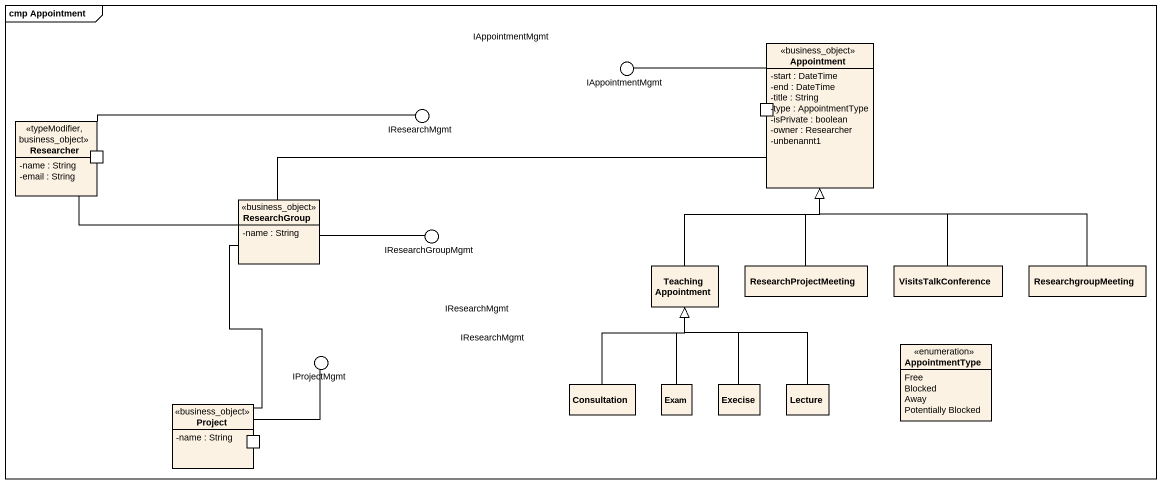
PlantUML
@startuml
mainframe cmp Appointment
allowmixing
hide circle
hide empty members
skinparam classAttributeIconSize 0
() IAppointmentMgmt
class Appointment <<business_object>> {
  -start : DateTime
  -end : DateTime
  -title : String
  -type : AppointmentType
  -isPrivate : boolean
  -owner : Researcher
  -unbenannt1
  -- ports --
  IResearchMgmt
}
() IResearchMgmt
class Researcher <<typeModifier, business_object>> {
  -name : String
  -email : String
  -- ports --
  IAppointmentMgmt
}
class ResearchGroup <<business_object>> {
  -name : String
}
() IResearchGroupMgmt
class "Teaching Appointment" as Teaching_Appointment
class ResearchProjectMeeting
class VisitsTalkConference
class ResearchgroupMeeting
enum AppointmentType {
  Free
  Blocked
  Away
  Potentially Blocked
}
() IProjectMgmt
class Consultation
class Exam
class Execise
class Lecture
class Project <<business_object>> {
  -name : String
  -- ports --
  IResearchMgmt
}
IAppointmentMgmt -right- Appointment
IResearchMgmt -left- Researcher
ResearchGroup -right- Appointment
ResearchGroup -left- Researcher
IResearchGroupMgmt -left- ResearchGroup
Teaching_Appointment -up-|> Appointment
ResearchProjectMeeting -up-|> Appointment
VisitsTalkConference -up-|> Appointment
ResearchgroupMeeting -up-|> Appointment
IProjectMgmt -- Project
Consultation -up-|> Teaching_Appointment
Exam -up-|> Teaching_Appointment
Execise -up-|> Teaching_Appointment
Lecture -up-|> Teaching_Appointment
Project -up- ResearchGroup
@enduml
